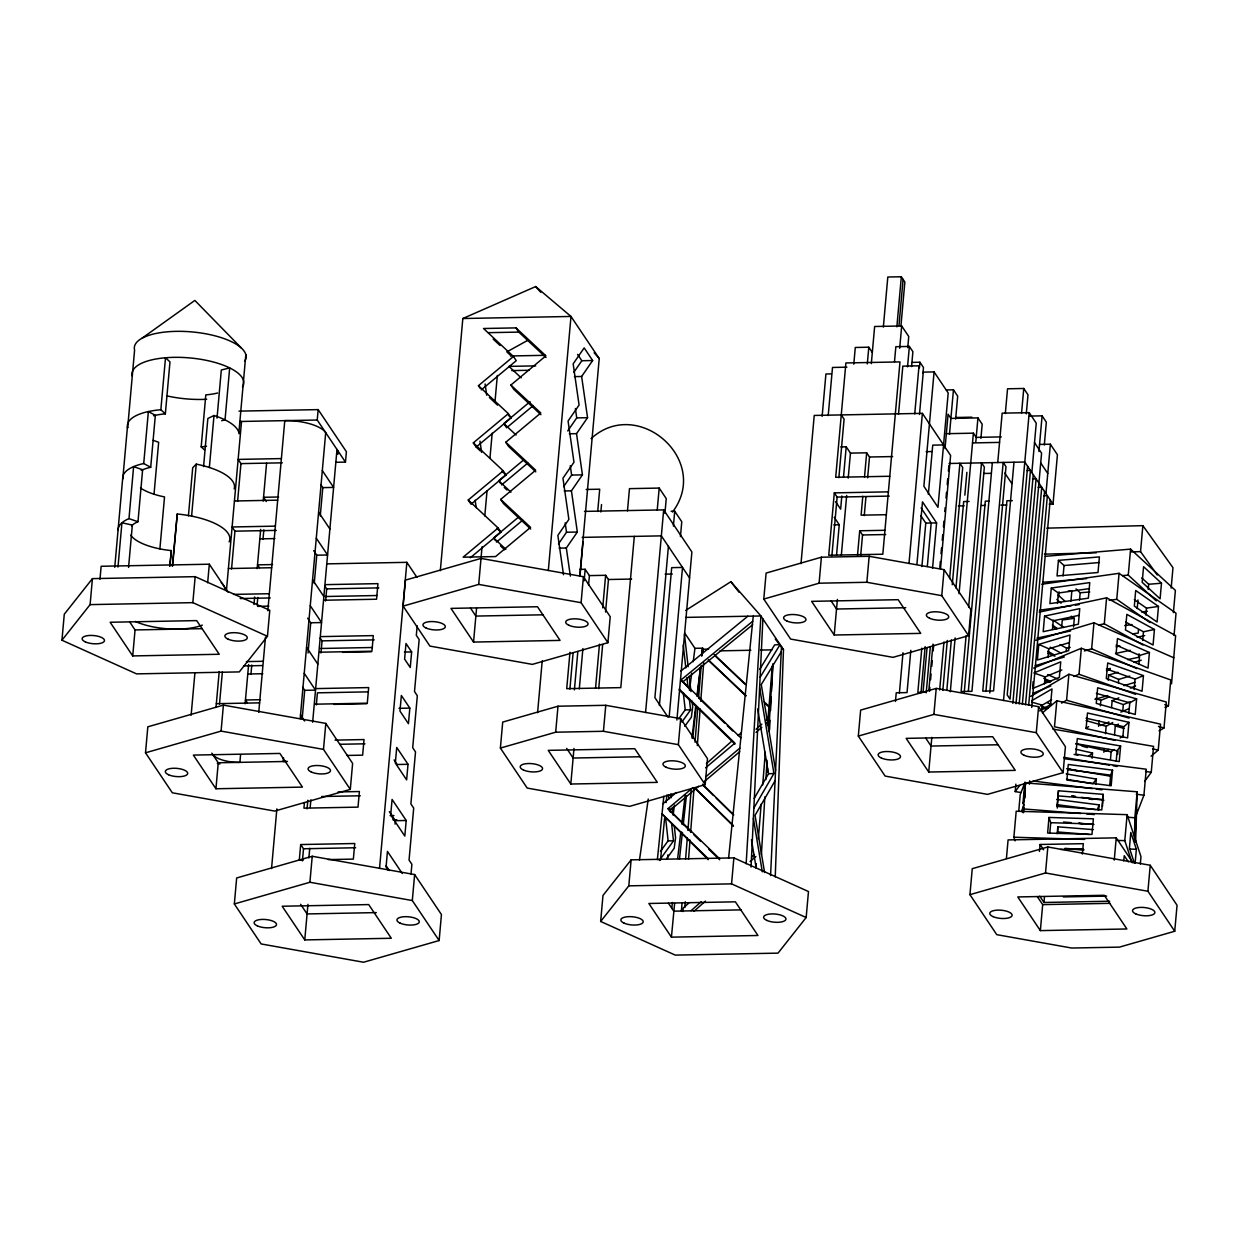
<?xml version="1.0" encoding="UTF-8"?>
<svg xmlns="http://www.w3.org/2000/svg" width="1239" height="1239" viewBox="0 0 1239 1239"><rect width="100%" height="100%" fill="white"/><g stroke="black" fill="none" stroke-linecap="round" stroke-linejoin="round"><path stroke-width="1.5" d="M1022.996 812.645L1025.381 782.909L1137.17 791.798L1135.605 842.272M1025.118 797.885L1025.288 788.531M1093.216 829.634L1057.812 826.816L1057.719 831.973L1089.391 834.482M1057.285 808.045L1058.447 790.776L1103.159 794.338L1102.462 806.419M1134.444 840.259L1134.847 817.786L1137.17 791.798M775.242 876.918L783.482 649.639L760.901 615.969L730.855 581.711L685.663 610.44M751.066 867.068L762.899 618.942M770.565 875.555L781.484 646.665M767.359 772.362L767.561 768.505M769.543 729.864L770.054 720.215M770.55 710.551L771.247 697.03M771.541 691.238L772.935 664.197M746.157 863.738L760.901 615.969L685.771 617.394M761.396 854.585L764.85 796.878M765.888 779.563L767.034 760.312M768.769 731.459L772.795 664.119M682.937 911.579L683.2 908.063L688.961 902.952M702.9 652.767L703.163 649.251L708.584 649.143M684.826 907.521L685.26 901.729M688.543 859.324L690.03 840.057M690.619 832.345L694.041 788.004M697.309 745.599L700.143 708.971M700.732 701.259L703.706 662.71M681.404 911.021L682.023 903.339M685.585 859.216L687.289 838.106M687.908 830.44L691.145 790.141M695.017 742.176L697.805 707.639M698.579 698.053L701.212 665.436M702.141 653.929L702.606 648.167L694.955 648.322L684.625 632.912M756.038 867.455L756.348 863.614M758.361 838.664L761.149 804.126M762.697 784.953L765.33 752.336M767.483 725.465L772.284 665.993M61.95 640.222L64.273 614.234L92.429 578.628L195.173 576.662L269.777 610.316L267.454 636.304L239.297 671.91L136.553 673.877L61.95 640.222L90.106 604.617L92.429 578.628M99.987 579.263L101.149 566.269L209.314 564.21L228.131 592.273M114.747 567.292L122.723 477.882M127.431 427.006L122.785 478.966A56.08 20.552 5.1 0 1 143.724 463.525L148.37 411.549L155.34 415.313L150.709 467.289A44.867 16.448 5.1 0 0 141.277 470.386M117.984 567.059L121.933 522.781L132.341 525.088L128.562 567.431M118.092 529.858A56.08 20.552 5.1 0 1 128.98 518.614L133.611 466.638L142.624 469.767L137.978 521.743A44.867 16.448 5.1 0 0 131.551 525.832M132.728 655.927L110.147 622.257L196.676 620.6L219.257 654.269L132.728 655.927L135.051 629.939L129.677 621.916M165.345 413.857L160.853 409.737L165.499 357.761L169.975 361.881L165.345 413.857A44.867 16.448 5.1 0 0 153.559 415.731M154.023 494.222L158.654 442.246A44.867 16.448 5.1 0 1 153.125 440.232M159.893 548.877L164.524 496.916A44.867 16.448 5.1 0 1 140.472 487.996M145.505 752.801L147.828 726.813L223.407 705.115L325.811 723.421L352.619 763.394L350.296 789.382L274.717 811.08L172.329 792.79L145.505 752.801L221.084 731.103L323.487 749.394L350.296 789.382M169.666 566.192L171.354 550.581A44.867 16.448 5.1 0 1 130.715 535.14M169.975 565.975L171.354 550.581M172.314 566.161L177.27 513.984A56.08 20.552 5.1 0 1 229.122 541.923M172.624 565.944L177.27 513.984M188.421 515.889L192.711 467.769L196.242 464.129A56.08 20.552 5.1 0 1 234.171 488.909M191.596 516.105L196.242 464.129M204.543 449.958L201.183 446.861L205.813 394.885A44.867 16.448 5.1 0 0 217.599 393.011M203.552 466.607L207.858 418.488L214.006 415.514A56.08 20.552 5.1 0 1 239.096 433.727M267.454 636.304L192.85 602.65L195.173 576.662M209.36 467.49L214.006 415.514M217.026 418.132L221.316 370.012L229.68 367.906L225.033 419.882L221.688 420.718M191.131 715.259L194.895 673.071M207.656 582.764L209.314 564.21M238.879 432.628L245.833 354.664M216.004 707.469L219.21 671.553M226.412 590.833L241.528 421.461M219.489 704.124L222.37 671.987M231.554 568.98L234.93 531.175L232.111 526.978L275.368 526.141M237.594 501.408L240.955 463.618L238.136 459.406L281.408 458.585M215.927 788.763L193.346 755.093L279.875 753.436L302.455 787.106L215.927 788.763L218.25 762.775L211.807 753.157M221.084 731.103L223.407 705.115M240.567 754.799L239.886 762.357A22.426 8.224 5.1 0 1 212.612 754.35M245.121 703.767L248.621 664.553M253.964 604.539L254.645 596.981M257.17 568.639L260.67 529.425M263.21 501.067L266.586 463.138M250.928 674.434L251.78 664.987M257.123 604.973L257.805 597.415M262.993 539.306L263.83 529.843M234.341 903.959L236.664 877.971L312.228 856.273L414.631 874.564L441.44 914.552L439.133 940.54L363.554 962.238L261.15 943.948L234.341 903.959L309.92 882.261L412.308 900.552L439.133 940.54M258.75 712.317L265.471 637.156M267.825 610.719L284.784 420.641A33.654 12.328 5.1 0 1 325.702 432.643L300.179 718.651M271.542 868.554L276.87 808.881M283.483 757.757L283.142 761.536A22.426 8.224 5.1 0 0 285.93 761.412M335.8 462.286L345.464 462.101L317.23 420.021L318.16 409.613L238.972 411.131M302.177 718.682L304.701 690.324L302.657 687.273M308.031 652.999L310.726 622.768L307.659 618.168M314.226 583.554L316.766 555.196L313.684 550.612M320.266 515.982L322.79 487.624L320.746 484.573M328.258 859.587L353.363 859.107L354.757 843.511L300.674 844.549L299.296 860.145L303.152 860.067M304.391 802.965L303.927 808.169L358.009 807.131L359.403 791.535L338.154 791.938M312.646 722.26L336.993 449.478A33.654 12.328 5.1 0 1 337.767 454.357M302.424 860.888L303.509 848.761L300.674 844.549M307.055 808.912L307.83 800.239M316.332 704.96L317.416 692.833L367.642 691.873M320.978 652.984L322.063 640.857L320.173 638.054M325.609 601.008L326.693 588.881L324.819 586.078M310.184 807.518L310.865 799.821M308.883 857.93L309.735 848.312M345.464 462.101L346.393 451.708L318.16 409.613M304.763 939.921L282.182 906.236L368.711 904.578L391.292 938.264L304.763 939.921L307.938 904.346M309.92 882.261L312.228 856.273M323.487 749.394L325.811 723.421M379.537 868.4L406.857 562.336L327.654 563.853M403.124 606.103L405.447 580.115L481.026 558.417L583.414 576.708L610.223 616.697L607.915 642.685L532.336 664.383L429.933 646.092L403.124 606.103L478.703 584.405L581.091 602.696L607.915 642.685M395.071 824.152L395.38 820.698L389.34 811.669M411.642 651.931L410.248 667.527L404.611 659.102L406.005 643.521L411.642 651.931L404.441 652.07M409.83 708.119L408.436 723.715L399.965 711.078L401.359 695.482L409.83 708.119L399.02 708.321M417.187 625.726L416.319 635.359L419.154 639.556L414.507 691.532L417.326 695.745L412.695 747.721L415.514 751.934L410.883 803.91L413.702 808.107L409.056 860.083L411.89 864.295L411.023 873.929M408.018 764.308L406.624 779.889L395.334 763.054L396.728 747.458L408.018 764.308L397.192 764.509L394.126 759.91M406.206 820.481L404.812 836.077L390.688 815.03L392.082 799.434L406.206 820.481L395.38 820.698M440.325 570.699L462.828 318.516L535.666 286.565L570.993 316.456L599.227 358.551L579.806 576.073M412.308 900.552L414.631 874.564M473.546 642.065L450.965 608.38L537.494 606.738L560.074 640.408L473.546 642.065L476.55 608.38M478.703 584.405L481.026 558.417M481.181 556.404L482.048 546.771M484.79 515.966L487.035 490.954M489.947 458.229L492.177 433.201M494.934 402.396L497.335 375.448M500.386 748.077L502.709 722.089L557.999 706.215L605.763 705.301L680.676 718.682L707.484 758.671L705.177 784.659L629.598 806.357L527.194 788.066L500.386 748.077L555.676 732.203L603.439 731.289L678.353 744.67L705.177 784.659M548.319 570.559L570.993 316.456L462.828 318.516M537.587 712.688L542.217 660.836M555.676 732.203L557.999 706.215M569.971 652.287L566.719 688.667L620.801 687.63L634.306 536.379M569.894 689.039L573.13 652.674M579.976 576.089L583.042 541.629M581.091 602.696L583.414 576.708M574.4 689.906L577.823 651.621M584.142 580.781L585.164 569.29L579.759 569.398M570.807 784.024L548.227 750.354L634.755 748.697L657.336 782.382L570.807 784.024L573.982 748.433M579.294 688.915L582.888 648.586M588.54 585.211L589.408 575.608L585.164 569.29M597.709 511.49L599.707 489.204L586.186 489.467M600.869 511.986L601.534 504.552M595.541 688.264L599.475 644.218M602.727 607.853L605.623 575.299L589.408 575.608M598.716 688.636L602.65 644.605M605.546 612.051L608.457 579.511L605.623 575.299M603.439 731.289L605.763 705.301M627.476 510.917L629.474 488.646L659.194 488.073L666.241 498.589L664.925 513.442M600.652 921.46L602.975 895.472L631.131 859.851L733.875 857.884L808.478 891.538L806.155 917.526L778.015 953.132L675.255 955.099L600.652 921.46L628.808 885.839L631.131 859.851M657.197 510.344L659.194 488.073M645.581 712.533L663.67 509.879L584.483 511.397M668.41 546.384L654.904 697.634L668.007 717.18M673.397 526.064L674.713 511.227L671.104 511.289M659.396 705.487L671.693 567.648L682.519 567.431L669.184 716.762M680.443 536.595L681.775 521.743L674.713 511.227M676.897 720.06L691.889 551.975L663.67 509.879M678.353 744.67L680.676 718.682M671.43 937.149L648.849 903.479L735.377 901.822L757.958 935.491L671.43 937.149L674.605 903.494M806.155 917.526L731.568 883.872L733.875 857.884M763.782 599.072L766.105 573.084L821.395 557.209L869.174 556.296L944.087 569.677L970.896 609.665L968.573 635.653L892.994 657.351L790.606 639.061L763.782 599.072L819.087 583.197L866.851 582.284L941.764 595.665L968.573 635.653M800.998 563.668L814.224 415.437L922.389 413.361L950.607 455.456L940.478 569.042M822.138 416.335L825.917 373.992L831.323 373.884M828.21 415.592L832.5 367.456L846.918 367.193M819.087 583.197L821.395 557.209M888.394 491.852L834.312 492.874L828.736 555.258L882.818 554.22L899.979 361.912L845.896 362.95L835.706 477.294L889.772 476.256M831.896 555.676L837.13 497.087L834.312 492.874M838.865 477.712L844.084 419.123L841.266 414.926M836.557 554.995L839.252 524.763L834.219 517.252M841.823 495.941L840.646 509.167L835.597 501.656M843.511 477.046L846.206 446.799L840.801 446.907M853.795 364.189L855.282 347.478L868.802 347.214L872.333 352.48M834.203 635.018L811.622 601.349L898.151 599.691L920.732 633.377L834.203 635.018L837.394 599.413M841.343 555.134L846.671 495.461M848.204 478.146L850.45 453.118L846.206 446.799M867.315 363.925L868.802 347.214M871.327 363.616L874.641 326.492L901.682 325.981L908.745 336.497L907.753 347.632M857.512 555.335L859.711 530.772L884.816 530.292M862.793 496.266L861.105 515.176L886.21 514.696M864.481 477.371L866.665 452.808L850.45 453.118M860.671 555.769L862.53 534.969L859.711 530.772M864.264 515.594L865.953 496.7M867.641 477.805L869.499 457.005L866.665 452.808M883.345 327.065L887.805 277.025L901.326 276.762L904.857 282.027L900.908 326.306M866.851 582.284L869.174 556.296M858.317 736.09L860.64 710.102L936.219 688.404L1038.607 706.695L1065.416 746.683L1063.108 772.671L987.529 794.369L885.126 776.079L858.317 736.09L933.896 714.392L1036.284 732.683L1063.108 772.671M896.866 326.817L901.326 276.762M894.512 361.556L895.843 346.703L909.364 346.44L912.895 351.706L911.563 366.558M898.972 325.594L903.092 279.394M899.7 348.252L901.682 325.981M898.507 414.244L902.813 366.125L919.028 365.815L914.738 413.934M907.537 366.868L909.364 346.44M919.446 367.797L919.942 362.237L912.214 362.377M922.978 373.063L923.473 367.487L919.942 362.237M919.477 414.476L923.272 372.118L934.082 371.917L948.191 392.964L937.985 507.309L923.876 486.261L934.082 371.917M895.456 701.444L896.231 692.787L907.041 692.586L910.82 650.305M908.992 563.513L922.389 413.361M899.39 693.143L902.999 652.798M916.922 564.225L922.482 501.857L936.591 522.904L932.549 568.252M921.909 566.579L925.781 523.106L920.747 515.594M928.352 494.284L932.735 445.142L943.56 444.94M927.314 566.471L931.186 522.997L921.104 507.975M921.801 648.167L917.851 692.369L925.068 692.229M921.026 692.74L925.146 646.619M923.04 692.493L926.989 648.291M945.016 448.642L948.083 414.198L950.902 418.41L977.943 417.899L982.186 424.203L980.916 438.389M926.214 692.849L930.319 646.727M949.477 434.362L953.457 389.82L946.24 389.96M928.847 690.247L932.967 644.125M939.828 567.245L940.339 561.484M941.021 553.802L941.532 548.025M942.229 540.343L942.74 534.582M943.421 526.9L943.932 521.123M944.799 511.521L945.14 507.68M945.992 498.063L946.519 492.301M947.2 484.619L947.711 478.843M948.393 471.161L948.919 465.399M929.544 691.3L929.885 687.444M930.566 679.762L931.093 674.001M931.774 666.319L932.286 660.542M933.153 650.94L933.664 645.178M955.656 419.014L957.685 396.139L953.457 389.82M941.764 595.665L944.087 569.677M928.739 772.036L906.158 738.367L992.687 736.709L1015.268 770.379L928.739 772.036L931.821 737.391M933.896 714.392L936.219 688.404M939.658 690.03L943.948 641.988M949.616 578.567L959.9 463.262L962.718 467.475L952.264 584.7M942.833 690.402L947.293 640.439M946.859 689.891L951.32 639.928M955.95 588.045L963.679 501.563L969.084 501.454M964.84 495.151L966.885 472.353M950.313 691.749L955.114 637.946M959.048 593.744L973.389 433.17L946.348 433.696M975.774 442.261L977.943 417.899M966.095 635.808L961.123 691.548L971.934 691.331L992.346 462.643M968.666 606.986L981.536 462.859L984.355 467.057L964.283 691.904M968.325 691.408L985.299 501.145L988.908 501.083M997.751 462.55L1002.165 413.16L1029.206 412.649L1036.253 423.18L1031.855 472.555M1005.325 413.563L1007.539 388.798L1023.755 388.473L1027.998 394.792L1026.295 413.857M985.919 691.501L1005.991 466.654L1003.172 462.441L982.759 691.13L993.57 690.928L1013.982 462.24M969.936 894.666L972.259 868.678L1047.838 846.98L1150.241 865.271L1177.05 905.26L1174.727 931.248L1119.437 947.123L1071.673 948.036L996.76 934.655L969.936 894.666L1045.515 872.968L1147.918 891.259L1174.727 931.248M989.791 692.911L1006.935 500.742L1012.34 500.633M1021.556 413.253L1023.755 388.473M1003.513 700.531L1029.206 412.649M1027.627 466.236L1007.214 694.924L1010.033 699.137L1030.445 470.448L1026.837 470.51M1012.852 703.349L1033.264 474.661M1016.026 703.706L1036.083 478.858L1032.49 478.935M1038.932 451.507L1042.107 415.839L1029.485 416.087M1019.186 704.077L1041.581 453.18L1034.519 442.664M1006.424 858.472L1008.081 839.918L1116.231 837.843L1132.957 862.793M1044.307 445.018L1046.336 422.158L1042.107 415.839M1022.345 704.433L1041.736 487.283L1038.127 487.345M1020.905 792.557L1015.206 791.582L1015.872 784.148M1025.52 704.805L1044.554 491.496M1015.082 840.863L1013.874 837.208L1016.197 811.22L1127.118 814.658L1140.98 856.66L1140.314 864.094M1045.964 493.602L1050.378 444.212L1039.552 444.429M1018.721 811.421L1020.208 794.71L1025.071 782.088M1028.68 705.177L1047.373 495.693L1043.78 495.77M1032.676 686.809L1033.14 681.62M1031.684 707.454L1050.207 499.906M1023.615 812.598L1024.08 807.394M1038.778 644.404L1037.384 660L1068.653 650.614L1070.047 635.034L1038.778 644.404L1048.767 648.787L1068.994 642.716M1049.154 504.196L1053.026 504.118L1057.425 454.744L1050.378 444.212M1029.377 784.256L1029.686 780.787M1044.585 616.093L1043.192 631.673L1078.364 624.208L1079.758 608.612L1044.585 616.093L1053.212 620.801L1079.123 615.303M1036.284 732.683L1038.607 706.695M1051.292 588.029L1049.898 603.61L1088.369 598.174L1089.762 582.593L1051.292 588.029L1058.4 593.016L1089.546 588.602M1041.767 710.334L1042.231 705.13L1051.632 699.694M1044.477 683.835L1045.096 676.912L1061.854 669.958M1047.993 657.444L1048.767 648.787M1052.438 629.474L1053.212 620.801M1058.431 560.369L1057.037 575.949L1098.002 572.511L1099.396 556.915L1058.431 560.369L1064.038 565.526L1099.411 562.537M1057.471 603.408L1058.4 593.016M1058.602 597.028L1059.066 591.824M1063.108 575.918L1064.038 565.526M1039.444 851.425L1040.063 844.487L1083.32 843.666L1082.39 854.058M1061.668 626.949L1062.288 620.027L1074.321 618.323L1073.547 626.996M1151.062 756.177L1158.233 750.137L1160.556 724.149L1056.821 700.763L1054.497 726.751L1114.852 740.364M1048.999 817.446L1047.621 833.042L1091.977 834.42L1093.371 818.824L1048.999 817.446L1050.734 822.696L1049.805 833.088M1040.357 930.613L1017.777 896.943L1104.305 895.286L1126.886 928.971L1040.357 930.613L1042.68 904.625L1037.306 896.618M1045.515 872.968L1047.838 846.98M1066.206 651.606L1066.516 648.136L1060.026 644.574M1109.648 901.218L1043.981 902.472L1044.477 896.912M1070.945 601.147L1071.874 590.755L1068.219 591.065M1058.447 790.776L1057.053 806.372L1101.765 809.919L1103.159 794.338M1061.591 703.133L1066.578 700.252L1068.901 674.264L1166.302 702.017L1163.994 728.005L1159.007 730.886M1057.192 833.754L1057.812 826.816M1079.51 600.203L1080.176 592.769L1075.979 588.897M1073.717 676.463L1079.014 674.264L1081.337 648.276L1170.747 679.932L1168.439 705.92L1164.908 707.376M1084.373 650.971L1091.636 648.787L1093.96 622.799L1173.86 657.816M1092.07 758.206L1092.535 753.018L1075.56 749.192M1142.993 644.992L1104.29 623.806L1106.597 597.817L1039.242 612.128M1098.559 726.302L1099.055 720.742M1100.387 705.889L1100.882 700.314L1109.555 696.721M1095.865 784.272L1096.329 779.083L1066.206 773.895M1108.224 680.242L1108.688 675.054L1117.888 672.281M1149.978 622.567L1116.757 599.304L1119.08 573.316L1041.751 584.235M1098.699 810.074L1099.163 804.885L1056.728 799.434M1103.841 752.29L1104.166 748.573M1105.498 733.736L1106.148 726.302L1112.73 722.492M1111.538 707.577L1112.157 700.654L1118.863 697.867M1110.485 759.337L1111.151 751.903L1113.985 749.518M1118.368 682.89L1118.678 679.421L1129.72 676.107M1156.266 600.9L1128.264 575.113L1130.588 549.125L1045.251 556.311M1109.726 785.511L1110.655 775.118L1112.56 770.162L1068.281 764.478L1066.887 780.074L1111.166 785.758L1112.56 770.162M1114.511 734.619L1115.286 725.946L1118.414 724.134M1116.215 761.102L1117.144 750.71L1120.614 745.986L1077.295 738.552L1075.901 754.133L1119.22 761.582L1120.614 745.986M1117.671 754.427L1117.981 750.973M1122.72 711.542L1123.339 704.604L1130.045 701.816M1122.844 737.112L1123.773 726.72L1128.977 722.322L1087.47 712.983L1086.092 728.578L1127.583 737.917L1128.977 722.322M1157.288 575.004L1140.546 551.634L1142.869 525.646L1046.754 528.155M1114.248 860.129L1116.231 837.843M1137.216 608.597L1137.975 599.939M1128.837 713.246L1129.767 702.854L1136.612 698.889L1135.234 714.485L1096.267 703.38L1097.661 687.784L1136.612 698.889M1138.502 629.613L1138.207 633.083L1132.709 633.857M1134.15 689.504L1135.079 679.111L1143.458 675.627L1142.064 691.223L1106.303 678.569L1107.697 662.973L1143.458 675.627M1139.059 653.789L1138.749 657.259L1127.645 659.613M1138.889 664.089L1139.663 655.431L1149.42 652.504L1148.042 668.1L1116.076 654.084L1117.47 638.503L1149.42 652.504M1132.028 862.561L1124.795 840.646L1127.118 814.658M1142.683 640.455L1143.458 631.782L1125.601 622.009M1123.773 860.873L1124.238 855.669L1128.342 861.802M1145.843 615.055L1146.462 608.132L1134.304 599.63M1148.212 589.47L1148.677 584.281L1141.785 577.932M1154.454 629.458L1153.06 645.039L1125.446 629.939L1126.84 614.343L1154.454 629.458L1143.458 631.782M1135.125 863.118L1136.364 849.257L1130.804 832.453L1129.426 848.049L1134.413 863.165M1158.48 606.429L1157.087 622.024L1134.32 606.072L1135.698 590.476L1158.48 606.429L1146.462 608.132M1161.485 583.197L1160.091 598.793L1142.172 582.299L1143.566 566.703L1161.485 583.197L1148.677 584.281M1135.574 816.857L1143.922 795.206L1146.245 769.218L1064.162 758.702M1144.588 781.437L1151.248 772.362L1153.571 746.374L1052.871 729.074M1171.165 588.122L1172.977 567.694L1142.869 525.646M1147.918 891.259L1150.241 865.271M1173.395 612.655L1175.393 590.384L1130.588 549.125M1174.045 635.483L1176.028 613.197L1119.08 573.316M1171.536 683.804L1175.625 635.592L1106.597 597.817M660.511 860.098L664.646 817.91M666.148 802.578L666.907 794.911M657.367 859.68L663.825 796.243M728.594 858.317L753.25 616.108M679.437 859.339L682.395 832.453M683.231 824.787L686.391 795.98M692.709 738.398L696.287 705.765M697.34 696.163L700.5 667.372L696.938 695.962M671.755 908.187L672.436 902.457M677.656 858.472L680.831 831.71M681.744 824.059L685.136 795.392M691.935 738.026L695.791 705.533M667.449 858.673L667.945 854.848M673.195 814.689L674.45 805.133M689.457 690.386L691.703 673.18M693.205 661.703L694.955 648.322M639.463 860.129L648.26 799.016M1026.372 782.707L1024.343 788.004L1022.949 803.6L1024.312 800.069M1021.37 811.669L1024.157 804.467M1097.258 809.841L1099.163 804.885M754.179 798.458L768.505 773.771L757.695 708.925M753.885 808.029L773.926 773.461L759.615 687.645M775.087 780.756L755.047 815.324L764.587 872.535M759.677 669.401L774.654 644.869L780.074 644.559L760.111 677.268M781.236 651.853L761.273 684.563L775.583 770.364M672.529 512.048C711.573 460.01 637.682 395.83 591.111 438.621M573.812 372.335L581.834 360.735L592.645 360.518L584.173 347.896L573.161 363.848L579.078 405.06L568.066 421.028L573.982 462.24L562.955 478.192L568.871 519.404L557.86 535.372L563.497 574.71M570.358 576.104L566.316 547.994L577.343 532.042L571.427 490.83L582.438 474.862L576.522 433.65L587.549 417.698L581.633 376.486L592.645 360.518M567.71 430.955L576.724 417.899L575.392 408.529M563.606 486.679L571.628 475.079L570.281 465.709M558.51 543.859L566.517 532.243L565.185 522.873M678.678 718.868L685.229 709.823L683.278 692.632M681.884 721.996L690.603 709.932L689.302 698.471M684.795 726.286L691.347 717.226L692.694 706.834L692.043 701.104M660.464 851.363L668.1 840.801L665.622 817.895M659.318 860.501L673.474 840.909L671.615 823.734M666.582 858.766L674.217 848.204L675.565 837.812L674.326 826.367M1015.206 791.582L1019.651 785.526M1096.329 779.083L1092.86 783.807L1066.5 779.269M706.416 763.596L732.342 740.643M738.088 735.532L740.968 732.992M756.053 729.229L761.815 724.134M766.136 720.308L769.016 717.768M756.038 732.404L761.799 727.308M766.12 723.483L769.001 720.928M691.083 910.68L701.166 901.76M751.546 857.125L754.427 854.585M693.948 911.3L705.471 901.094M750.106 861.57L755.867 856.474M663.066 803.646L676.262 792.526M705.595 767.824L734.928 743.121L679.204 689.07M691.099 832.066L667.96 808.649L692.895 787.663M706.091 776.543L739.807 748.124M669.354 810.972L698.672 786.269M704.542 781.329L739.745 751.67M1042.464 712.859L1056.821 700.763M1088.632 756.301L1092.535 753.018M480.314 388.488L478.44 385.67L513.442 356.476L516.26 360.673L481.259 389.882M540.885 414.693L513.705 389.263L510.886 385.05L545.888 355.841L515.982 327.886L483.535 328.505L513.442 356.476M473.329 442.85L508.331 413.64L511.149 417.853L476.163 447.062L473.329 442.85L503.235 470.82L506.054 475.017L471.052 504.227L468.234 500.014L503.235 470.82M532.909 405.865L506.658 427.765L503.839 423.552L530.091 401.653M535.79 471.858L508.609 446.443L505.775 442.23L540.777 413.021L510.886 385.05M500.618 483.535L498.744 480.732L523.524 460.041M501.563 484.945L527.814 463.03M530.679 529.038L503.499 503.607L500.68 499.394L535.682 470.201L505.775 442.23M470.324 557.751L500.943 532.197L498.124 527.984L463.123 557.194L495.569 556.574L530.571 527.365L500.68 499.394M495.523 540.715L493.633 537.896L518.429 517.221M496.452 542.109L522.703 520.21M680.645 671.228L747.845 616.217M690.603 690.123L681.063 679.901L752.723 621.219M682.457 682.209L752.631 624.75M141.989 338.247L194.848 300.427L241.419 348.082M1030.678 696.38L1068.901 674.264M1031.622 700.763L1051.988 688.977L1050.595 704.573L1039.629 710.923M1085.906 728.238L1088.647 726.643M1120.164 737.917L1123.293 736.105M1105.482 751.345L1108.766 749.44M507.711 351.411L527.69 340.369M1033.667 668.053L1081.337 648.276M1032.521 688.543L1059.345 677.408L1060.739 661.827L1033.915 672.947L1045.096 676.912M1033.125 693.298L1050.765 685.972M1130.371 688.094L1135.574 685.926M1120.83 712.069L1129.209 708.584M1100.294 725.589L1108.967 721.996M1035.789 640.253L1093.96 622.799M1035.277 665.684L1064.363 656.964M1106.458 670.655L1110.129 669.556M1133.948 662.416L1141.274 660.217M1123.85 685.678L1134.893 682.364M1094.982 699.385L1107.805 695.544M1036.935 638.116L1070.604 630.961M1098.668 624.998L1104.29 623.806M1066.516 648.136L1070.186 647.362M1137.154 637.202L1144.697 635.607M1116.076 646.773L1119.777 645.999M1115.456 653.464L1130.262 650.32M1106.566 669.199L1110.345 668.394M1039.428 610.223L1071.503 605.701M1075.266 605.159L1079.045 604.632M1109.215 600.357L1116.757 599.304M1141.708 612.066L1147.391 611.261M1124.718 625.587L1132.059 624.549M1042.928 582.299L1086.541 578.628M1122.58 575.593L1128.264 575.113M1080.176 592.769L1089.778 591.963M768.505 773.771L773.926 773.461M1044.431 554.143L1096.345 552.795M1130.944 551.897L1140.546 551.634M488.274 332.672L518.816 332.098L545.981 357.513M510.592 355.98L545.206 355.314M535.666 365.877L508.95 366.388L521.17 377.833M511.769 370.6L528.945 370.275M574.416 376.625L581.633 376.486M239.979 421.492L317.23 420.021M576.724 417.899L587.549 417.698M955.579 417.497L971.81 417.187M569.321 433.789L576.522 433.65M1001.313 436.902L976.208 437.382L973.389 433.17M972.507 442.927L999.548 442.4M240.955 463.618L282.337 462.828M926.153 451.662L931.573 451.554M869.499 457.005L892.669 456.572M949.089 463.479L1024.792 462.023L1053.026 504.118M571.628 475.079L582.438 474.862M983.565 473.468L991.293 473.329M322.79 487.624L333.616 487.423L322.326 470.588M564.21 490.969L571.427 490.83M278.589 496.994L263.535 497.288L266.37 501.501M234.434 500.99L277.691 500.153M837.13 497.087L889.277 496.096M958.382 505.93L964.174 505.822M981.567 505.481L985.423 505.419M1000.88 505.109L1006.672 505.001M234.93 531.175L276.312 530.385M833.847 524.871L839.252 524.763M925.781 523.106L936.591 522.904M566.517 532.243L577.343 532.042M259.834 538.872L274.872 538.578M582.16 537.385L661.347 535.868L689.565 577.963M862.53 534.969L885.715 534.536M559.114 548.134L566.316 547.994M316.766 555.196L327.576 554.995L316.286 538.16M272.565 564.566L257.511 564.86L259.4 567.663M228.394 568.546L271.666 567.725M665.111 574.168L672.328 574.029M325.811 584.638L377.957 583.631L376.563 599.227L324.417 600.234M608.457 579.511L631.627 579.062M326.693 588.881L378.84 587.89M233.598 594.395L269.343 593.713M325.176 596.517L377.09 595.525M240.18 598.53L270.288 597.957M90.106 604.617L192.85 602.65M257.557 606.367L268.848 606.15M543.162 614.792L475.853 616.077L470.479 608.055M905.755 607.714L836.526 609.03L831.152 601.023M310.726 622.768L321.551 622.551L310.261 605.716M135.051 629.939L202.344 628.653M321.164 636.614L373.311 635.607L371.917 651.203L319.77 652.21M322.063 640.857L374.209 639.866M320.529 648.493L372.459 647.501M342.584 652.333L371.421 651.776M719.998 650.847L750.803 650.258M760.421 650.072L771.974 649.856M246.375 661.611L263.318 661.285M243.556 665.916L262.374 665.56M247.769 674.001L262.823 673.722M316.534 688.59L368.68 687.583L367.286 703.179L315.14 704.186M304.701 690.324L315.511 690.123L304.221 673.288M260.5 699.71L245.446 699.989L247.335 702.792M216.329 703.69L259.601 702.854M334.096 704.372L366.79 703.752M335.072 740.117L364.034 739.559L362.64 755.155L347.199 755.449M339.827 744.283L364.932 743.803M998.355 744.763L931.062 746.048L925.672 738.041M218.25 762.775L287.479 761.443M640.424 756.75L573.13 758.036L566.672 748.418M321.66 796.522L360.286 795.779M390.084 815.603L393.925 815.525M392.902 819.815L396.743 819.738M303.509 848.761L355.655 847.755M1060.522 849.427L1083.087 848.994M628.808 885.839L731.568 883.872M1063.372 896.912L1106.628 896.091M376.3 912.601L307.071 913.933L300.628 904.3M741.061 909.875L673.753 911.161L668.379 903.154M1042.68 904.625L1109.989 903.339M685.229 709.823L690.603 709.932M668.1 840.801L673.474 840.909M1050.734 822.696L1093.185 824.012M1013.874 837.208L1084.636 839.407M1117.144 840.414L1124.795 840.646M1129.426 849.04L1136.364 849.257M1065.416 849.118L1082.824 849.66M1058.354 795.918L1103.066 799.48M1023.058 808.897L1080.873 813.496M1086.665 813.961L1094.378 814.565M1127.134 817.182L1134.847 817.786M1063.48 822.03L1071.1 822.65M1078.735 823.254L1093.975 824.462M1064.982 848.328L1084.032 849.846M1068.204 769.682L1110.655 775.118M1033.202 781.019L1092.38 788.608M1096.205 789.088L1101.936 789.832M1136.287 794.23L1143.922 795.206M1071.828 796.119L1075.591 796.6L1071.874 795.98M1081.26 797.327L1103.903 800.239M1056.65 804.638L1095.4 809.609M1078.937 823.316L1082.716 823.796M1075.715 743.601L1117.144 750.71M1063.852 757.354L1109.447 765.175M1113.257 765.826L1117.051 766.476M1145.548 771.37L1151.248 772.362M1066.64 768.707L1070.419 769.342M1074.198 769.992L1110.082 776.156M1088.88 798.907L1092.659 799.558M1086.045 718.217L1123.773 726.72M1152.58 748.852L1158.233 750.137M1075.948 743.973L1111.151 751.903M1074.12 754.427L1077.899 755.279M1068.08 768.707L1077.341 770.797M1096.36 693.344L1129.767 702.854M1066.578 700.252L1129.07 718.062M1158.48 726.441L1163.994 728.005M1031.793 702.157L1042.231 705.13M1115.286 725.946L1123.99 728.424M1042.231 708.089L1045.886 709.126M1086.061 720.587L1106.148 726.302M1081.91 746.048L1087.393 747.613M128.98 518.614L137.978 521.743M1106.458 668.983L1135.079 679.111M1079.014 674.264L1135.59 694.289M1164.784 704.619L1168.439 705.92M1112.157 700.654L1123.339 704.604M1044.694 680.428L1050.13 682.348M1095.446 698.393L1100.882 700.314M1047.605 702.916L1051.183 704.17M1040.559 705.781L1047.807 708.336M1116.107 645.116L1139.663 655.431M1091.636 648.787L1136.798 668.58M1108.688 675.054L1118.678 679.421M1047.884 653.092L1054.931 656.19M1047.667 674.605L1057.765 679.034M1043.796 678.322L1050.858 681.404M143.724 463.525L150.709 467.289M1053.32 627.104L1056.65 628.932M1050.13 647.176L1061.498 653.387M1047.652 651.265L1054.327 654.92M1071.286 616.201L1074.321 618.323M1053.181 620.089L1063.821 627.538M1052.376 625.045L1057.115 628.374M1058.075 594.921L1064.967 601.271M1056.852 599.428L1061.064 603.285M493.153 339.068L499.952 345.418M506.751 351.783L510.824 355.593M478.44 385.67L508.331 413.64M489.405 397.518L497.567 405.138M508.439 415.313L511.149 417.853M503.839 423.552L516.074 434.997M476.163 447.062L480.236 450.872M501.981 471.207L506.054 475.017M498.744 480.732L510.964 492.177M504.273 487.485L506.999 490.024M468.234 500.014L498.124 527.984M496.87 528.387L500.943 532.197M493.633 537.896L505.868 549.342M500.541 545.934L504.614 549.744M714.144 654.424L746.157 684.78M764.262 701.924L769.822 707.206M715.569 656.314L744.809 684.036M765.687 703.829L768.474 706.462M708.336 659.798L745.909 695.435M708.367 660.387L745.955 696.008M681.063 679.901L740.86 737.917M698.765 698.037L724.583 723.08M727.293 725.713L732.729 730.995M679.235 690.061L734.959 744.112M667.96 808.649L719.596 858.751M693.809 834.699L700.608 841.296M708.754 849.195L719.627 859.742M708.228 858.689L662.029 813.868L708.274 859.68M702.544 784.241L733.767 814.875M702.606 784.798L713.478 795.453M716.188 798.117L732.481 814.116M695.358 788.283L733.38 825.592M695.435 788.84L733.457 826.15M535.666 286.565L540.746 292.311M594.131 352.79L599.227 358.551M730.855 581.711L739.048 592.273M775.289 639.076L783.482 649.639M1040.714 462.937L1047.76 473.453M1004.814 473.066L1011.876 483.597M1040.063 844.487L1043.594 849.753M1039.738 896.169L1043.981 902.472M577.591 354.416L581.834 360.735M515.982 327.886L518.816 332.098M406.857 562.336L416.939 577.359M318.609 512.172L329.899 529.007M312.584 579.728L323.875 596.563M306.544 647.3L317.834 664.135M300.519 714.872L304.624 720.99M402.272 873.51L387.451 851.41L386.057 867.006L388.179 870.165M386.165 865.829L389.34 870.568M753.389 818.406L762.295 871.807M751.453 839.701L756.224 868.307M485.084 383.966L486.71 395.21M479.989 441.13L481.599 452.374M475.157 500.184L476.225 507.68M684.455 634.26L688.141 666.737M689.225 676.277L690.959 691.563M683.231 644.992L685.833 667.914M686.917 677.47L688.001 687.01M670.826 793.905L671.228 797.73M672.266 807.27L673.087 814.906M668.518 795.097L668.936 798.907M669.974 808.447L670.376 812.273M202.313 625.122A44.867 16.448 5.1 0 1 135.206 621.405M206.696 399.268A56.08 20.552 5.1 0 1 166.615 395.814M132.279 376.114A56.08 20.552 5.1 0 1 191.178 358.056A56.08 20.552 5.1 0 1 242.488 387.017M244.811 361.029A56.08 20.552 5.1 0 0 193.501 332.067A56.08 20.552 5.1 0 0 134.586 350.126L127.632 428.09A56.08 20.552 5.1 0 1 160.853 409.737M206.51 446.257A44.867 16.448 5.1 0 1 201.183 446.861M221.239 582.624A56.08 20.552 5.1 0 1 224.971 588.556M219.876 764.014A33.654 12.328 5.1 0 1 217.29 763.317M1135.094 824.957L1134.8 841.436L1136.473 809.361L1135.094 824.957M702.606 648.167L701.754 655.849L702.606 648.167M1135.76 913.871A11.213 4.104 5.1 0 0 1154.5 913.515A11.213 4.104 5.1 0 0 1140.902 907.382A11.213 4.104 5.1 0 0 1135.76 913.871M992.997 916.597A11.213 4.104 5.1 0 0 1011.721 916.241A11.213 4.104 5.1 0 0 998.123 910.107A11.213 4.104 5.1 0 0 992.997 916.597M568.949 625.308A11.213 4.104 5.1 0 0 587.673 624.952A11.213 4.104 5.1 0 0 574.075 618.819A11.213 4.104 5.1 0 0 568.949 625.308M426.17 628.049A11.213 4.104 5.1 0 0 444.909 627.693A11.213 4.104 5.1 0 0 431.311 621.56A11.213 4.104 5.1 0 0 426.17 628.049M228.131 639.185A11.213 4.104 5.1 0 0 246.871 638.828A11.213 4.104 5.1 0 0 233.273 632.68A11.213 4.104 5.1 0 0 228.131 639.185M85.367 641.91A11.213 4.104 5.1 0 0 104.091 641.554A11.213 4.104 5.1 0 0 90.493 635.421A11.213 4.104 5.1 0 0 85.367 641.91M929.606 618.276A11.213 4.104 5.1 0 0 948.346 617.92A11.213 4.104 5.1 0 0 934.748 611.787A11.213 4.104 5.1 0 0 929.606 618.276M786.842 621.002A11.213 4.104 5.1 0 0 805.582 620.646A11.213 4.104 5.1 0 0 791.969 614.513A11.213 4.104 5.1 0 0 786.842 621.002M400.166 923.163A11.213 4.104 5.1 0 0 418.89 922.807A11.213 4.104 5.1 0 0 405.292 916.674A11.213 4.104 5.1 0 0 400.166 923.163M257.387 925.905A11.213 4.104 5.1 0 0 276.127 925.533A11.213 4.104 5.1 0 0 262.529 919.4A11.213 4.104 5.1 0 0 257.387 925.905M1024.142 755.294A11.213 4.104 5.1 0 0 1042.866 754.938A11.213 4.104 5.1 0 0 1029.268 748.805A11.213 4.104 5.1 0 0 1024.142 755.294M881.363 758.02A11.213 4.104 5.1 0 0 900.103 757.664A11.213 4.104 5.1 0 0 886.505 751.531A11.213 4.104 5.1 0 0 881.363 758.02M311.345 772.021A11.213 4.104 5.1 0 0 330.07 771.665A11.213 4.104 5.1 0 0 316.472 765.516A11.213 4.104 5.1 0 0 311.345 772.021M168.566 774.747A11.213 4.104 5.1 0 0 187.306 774.39A11.213 4.104 5.1 0 0 173.692 768.257A11.213 4.104 5.1 0 0 168.566 774.747M666.21 767.282A11.213 4.104 5.1 0 0 684.935 766.926A11.213 4.104 5.1 0 0 671.337 760.792A11.213 4.104 5.1 0 0 666.21 767.282M523.431 770.008A11.213 4.104 5.1 0 0 542.171 769.651A11.213 4.104 5.1 0 0 528.573 763.518A11.213 4.104 5.1 0 0 523.431 770.008M766.848 920.407A11.213 4.104 5.1 0 0 785.572 920.05A11.213 4.104 5.1 0 0 771.974 913.917A11.213 4.104 5.1 0 0 766.848 920.407M624.069 923.132A11.213 4.104 5.1 0 0 642.809 922.776A11.213 4.104 5.1 0 0 629.195 916.643A11.213 4.104 5.1 0 0 624.069 923.132"/></g></svg>
